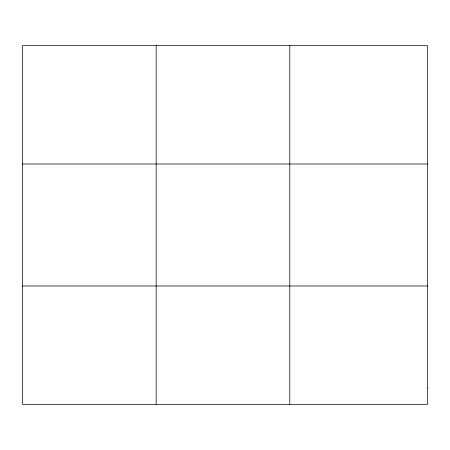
<?xml version="1.0" encoding="UTF-8"?>
<svg xmlns="http://www.w3.org/2000/svg" width="450" height="450" viewBox="0 0 450 450"><rect width="100%" height="100%" fill="white"/><g stroke="black" fill="none" stroke-linecap="round" stroke-linejoin="round"><path stroke-width="0.67" d="M156.15 404.376L156.15 45.624M289.8 404.376L289.8 45.624M22.5 164.014L427.5 164.014M22.5 285.986L427.5 285.986M427.5 387.461L427.5 404.376L22.5 404.376L22.5 45.624L427.5 45.624L427.5 387.461"/></g></svg>
